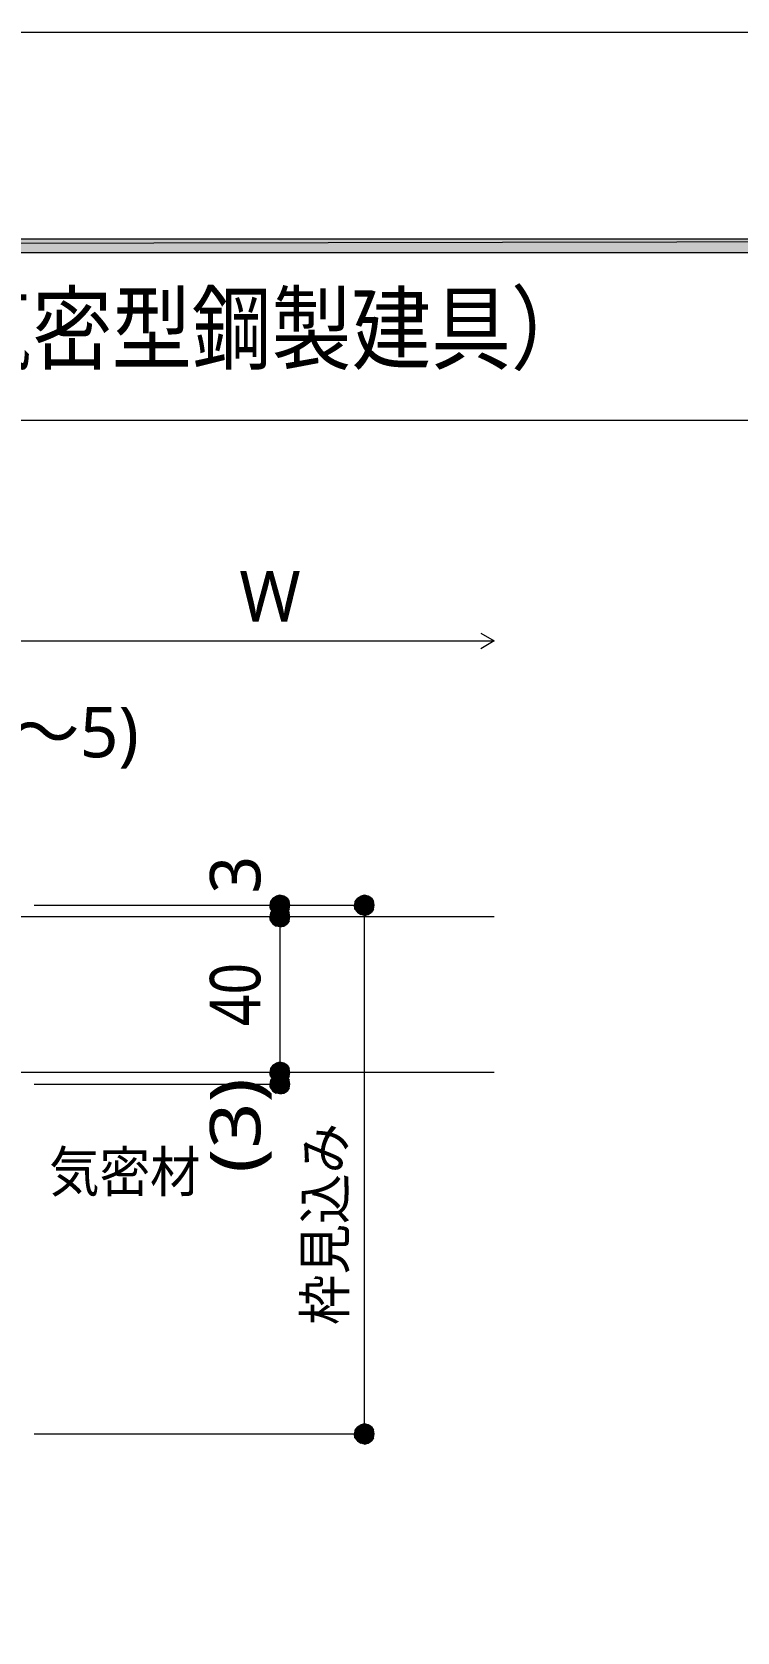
# Model space of a CAD drawing. Header units: millimetres. Extents: x 0 to 420, y 0 to 297.
# Drawn here: x 271.2 to 307.5, y 214.7 to 297 of the extents above; entities that cross this region are included whole.
import ezdxf
from ezdxf.enums import TextEntityAlignment as Align

# ---------------------------------------------------------------- set-up
doc = ezdxf.new("R2010")
doc.units = ezdxf.units.MM
doc.styles.add('kst32b', font='NotoSansJP-Variable.ttf')

msp = doc.modelspace()

# ---------------------------------------------------------------- hatches: boundary and pattern name
h = msp.add_hatch(color=7)
h.paths.add_polyline_path([(394.166, 285.623), (394.166, 286.321), (26.183, 285.623), (394.166, 285.623)])
h.paths.add_polyline_path([(394.166, 286.321), (26.183, 285.623), (26.183, 286.321), (394.166, 286.321)])
h = msp.add_hatch(color=7)
h.paths.add_polyline_path([(283.506, 252.243), (283.464, 252.053), (283.972, 252.053), (283.506, 252.243)])
h.paths.add_polyline_path([(283.464, 252.053), (283.972, 252.053), (283.506, 251.841), (283.464, 252.053)])
h.paths.add_polyline_path([(283.972, 252.053), (283.506, 251.841), (283.612, 251.693), (283.972, 252.053)])
h = msp.add_hatch(color=7)
h.paths.add_polyline_path([(283.972, 252.561), (283.782, 252.518), (283.972, 252.053), (283.972, 252.561)])
h.paths.add_polyline_path([(283.782, 252.518), (283.972, 252.053), (283.612, 252.412), (283.782, 252.518)])
h.paths.add_polyline_path([(283.972, 252.053), (283.612, 252.412), (283.506, 252.243), (283.972, 252.053)])
h = msp.add_hatch(color=7)
h.paths.add_polyline_path([(283.972, 251.968), (283.782, 251.926), (283.972, 251.439), (283.972, 251.968)])
h.paths.add_polyline_path([(283.782, 251.926), (283.972, 251.439), (283.612, 251.82), (283.782, 251.926)])
h.paths.add_polyline_path([(283.972, 251.439), (283.612, 251.82), (283.506, 251.65), (283.972, 251.439)])
h = msp.add_hatch(color=7)
h.paths.add_polyline_path([(283.612, 251.693), (283.782, 251.566), (283.972, 252.053), (283.612, 251.693)])
h.paths.add_polyline_path([(283.782, 251.566), (283.972, 252.053), (283.972, 251.523), (283.782, 251.566)])
h.paths.add_polyline_path([(283.972, 252.053), (283.972, 251.523), (284.184, 251.566), (283.972, 252.053)])
for points in [[(284.184, 252.518), (283.972, 252.561), (283.972, 252.053), (284.184, 252.518)], [(284.184, 251.926), (283.972, 251.968), (283.972, 251.439), (284.184, 251.926)], [(288.523, 252.518), (288.332, 252.561), (288.332, 252.053), (288.523, 252.518)], [(284.184, 243.925), (283.972, 243.967), (283.972, 243.438), (284.184, 243.925)], [(284.184, 243.311), (283.972, 243.353), (283.972, 242.845), (284.184, 243.311)], [(288.523, 225.319), (288.332, 225.362), (288.332, 224.854), (288.523, 225.319)]]:
    msp.add_hatch(color=7).paths.add_polyline_path(points)
h = msp.add_hatch(color=7)
h.paths.add_polyline_path([(284.501, 252.053), (284.459, 252.243), (283.972, 252.053), (284.501, 252.053)])
h.paths.add_polyline_path([(284.459, 252.243), (283.972, 252.053), (284.353, 252.412), (284.459, 252.243)])
h.paths.add_polyline_path([(283.972, 252.053), (284.353, 252.412), (284.184, 252.518), (283.972, 252.053)])
h = msp.add_hatch(color=7)
h.paths.add_polyline_path([(284.184, 251.566), (284.353, 251.693), (283.972, 252.053), (284.184, 251.566)])
h.paths.add_polyline_path([(284.353, 251.693), (283.972, 252.053), (284.459, 251.841), (284.353, 251.693)])
h.paths.add_polyline_path([(283.972, 252.053), (284.459, 251.841), (284.501, 252.053), (283.972, 252.053)])
h = msp.add_hatch(color=7)
h.paths.add_polyline_path([(284.501, 251.439), (284.459, 251.65), (283.972, 251.439), (284.501, 251.439)])
h.paths.add_polyline_path([(284.459, 251.65), (283.972, 251.439), (284.353, 251.82), (284.459, 251.65)])
h.paths.add_polyline_path([(283.972, 251.439), (284.353, 251.82), (284.184, 251.926), (283.972, 251.439)])
h = msp.add_hatch(color=7)
h.paths.add_polyline_path([(287.846, 252.243), (287.824, 252.053), (288.332, 252.053), (287.846, 252.243)])
h.paths.add_polyline_path([(287.824, 252.053), (288.332, 252.053), (287.846, 251.841), (287.824, 252.053)])
h.paths.add_polyline_path([(288.332, 252.053), (287.846, 251.841), (287.973, 251.693), (288.332, 252.053)])
h = msp.add_hatch(color=7)
h.paths.add_polyline_path([(288.332, 252.561), (288.142, 252.518), (288.332, 252.053), (288.332, 252.561)])
h.paths.add_polyline_path([(288.142, 252.518), (288.332, 252.053), (287.973, 252.412), (288.142, 252.518)])
h.paths.add_polyline_path([(288.332, 252.053), (287.973, 252.412), (287.846, 252.243), (288.332, 252.053)])
h = msp.add_hatch(color=7)
h.paths.add_polyline_path([(287.973, 251.693), (288.142, 251.566), (288.332, 252.053), (287.973, 251.693)])
h.paths.add_polyline_path([(288.142, 251.566), (288.332, 252.053), (288.332, 251.523), (288.142, 251.566)])
h.paths.add_polyline_path([(288.332, 252.053), (288.332, 251.523), (288.523, 251.566), (288.332, 252.053)])
h = msp.add_hatch(color=7)
h.paths.add_polyline_path([(288.84, 252.053), (288.798, 252.243), (288.332, 252.053), (288.84, 252.053)])
h.paths.add_polyline_path([(288.798, 252.243), (288.332, 252.053), (288.692, 252.412), (288.798, 252.243)])
h.paths.add_polyline_path([(288.332, 252.053), (288.692, 252.412), (288.523, 252.518), (288.332, 252.053)])
h = msp.add_hatch(color=7)
h.paths.add_polyline_path([(288.523, 251.566), (288.692, 251.693), (288.332, 252.053), (288.523, 251.566)])
h.paths.add_polyline_path([(288.692, 251.693), (288.332, 252.053), (288.798, 251.841), (288.692, 251.693)])
h.paths.add_polyline_path([(288.332, 252.053), (288.798, 251.841), (288.84, 252.053), (288.332, 252.053)])
h = msp.add_hatch(color=7)
h.paths.add_polyline_path([(283.506, 251.65), (283.464, 251.439), (283.972, 251.439), (283.506, 251.65)])
h.paths.add_polyline_path([(283.464, 251.439), (283.972, 251.439), (283.506, 251.248), (283.464, 251.439)])
h.paths.add_polyline_path([(283.972, 251.439), (283.506, 251.248), (283.612, 251.079), (283.972, 251.439)])
h = msp.add_hatch(color=7)
h.paths.add_polyline_path([(283.612, 251.079), (283.782, 250.973), (283.972, 251.439), (283.612, 251.079)])
h.paths.add_polyline_path([(283.782, 250.973), (283.972, 251.439), (283.972, 250.931), (283.782, 250.973)])
h.paths.add_polyline_path([(283.972, 251.439), (283.972, 250.931), (284.184, 250.973), (283.972, 251.439)])
h = msp.add_hatch(color=7)
h.paths.add_polyline_path([(284.184, 250.973), (284.353, 251.079), (283.972, 251.439), (284.184, 250.973)])
h.paths.add_polyline_path([(284.353, 251.079), (283.972, 251.439), (284.459, 251.248), (284.353, 251.079)])
h.paths.add_polyline_path([(283.972, 251.439), (284.459, 251.248), (284.501, 251.439), (283.972, 251.439)])
h = msp.add_hatch(color=7)
h.paths.add_polyline_path([(283.972, 243.967), (283.782, 243.925), (283.972, 243.438), (283.972, 243.967)])
h.paths.add_polyline_path([(283.782, 243.925), (283.972, 243.438), (283.612, 243.819), (283.782, 243.925)])
h.paths.add_polyline_path([(283.972, 243.438), (283.612, 243.819), (283.506, 243.649), (283.972, 243.438)])
h = msp.add_hatch(color=7)
h.paths.add_polyline_path([(284.501, 243.438), (284.459, 243.649), (283.972, 243.438), (284.501, 243.438)])
h.paths.add_polyline_path([(284.459, 243.649), (283.972, 243.438), (284.353, 243.819), (284.459, 243.649)])
h.paths.add_polyline_path([(283.972, 243.438), (284.353, 243.819), (284.184, 243.925), (283.972, 243.438)])
h = msp.add_hatch(color=7)
h.paths.add_polyline_path([(283.506, 243.649), (283.464, 243.438), (283.972, 243.438), (283.506, 243.649)])
h.paths.add_polyline_path([(283.464, 243.438), (283.972, 243.438), (283.506, 243.247), (283.464, 243.438)])
h.paths.add_polyline_path([(283.972, 243.438), (283.506, 243.247), (283.612, 243.078), (283.972, 243.438)])
h = msp.add_hatch(color=7)
h.paths.add_polyline_path([(283.506, 243.036), (283.464, 242.845), (283.972, 242.845), (283.506, 243.036)])
h.paths.add_polyline_path([(283.464, 242.845), (283.972, 242.845), (283.506, 242.655), (283.464, 242.845)])
h.paths.add_polyline_path([(283.972, 242.845), (283.506, 242.655), (283.612, 242.485), (283.972, 242.845)])
h = msp.add_hatch(color=7)
h.paths.add_polyline_path([(283.972, 243.353), (283.782, 243.311), (283.972, 242.845), (283.972, 243.353)])
h.paths.add_polyline_path([(283.782, 243.311), (283.972, 242.845), (283.612, 243.205), (283.782, 243.311)])
h.paths.add_polyline_path([(283.972, 242.845), (283.612, 243.205), (283.506, 243.036), (283.972, 242.845)])
h = msp.add_hatch(color=7)
h.paths.add_polyline_path([(283.612, 243.078), (283.782, 242.972), (283.972, 243.438), (283.612, 243.078)])
h.paths.add_polyline_path([(283.782, 242.972), (283.972, 243.438), (283.972, 242.93), (283.782, 242.972)])
h.paths.add_polyline_path([(283.972, 243.438), (283.972, 242.93), (284.184, 242.972), (283.972, 243.438)])
h = msp.add_hatch(color=7)
h.paths.add_polyline_path([(283.612, 242.485), (283.782, 242.379), (283.972, 242.845), (283.612, 242.485)])
h.paths.add_polyline_path([(283.782, 242.379), (283.972, 242.845), (283.972, 242.337), (283.782, 242.379)])
h.paths.add_polyline_path([(283.972, 242.845), (283.972, 242.337), (284.184, 242.379), (283.972, 242.845)])
h = msp.add_hatch(color=7)
h.paths.add_polyline_path([(284.184, 242.972), (284.353, 243.078), (283.972, 243.438), (284.184, 242.972)])
h.paths.add_polyline_path([(284.353, 243.078), (283.972, 243.438), (284.459, 243.247), (284.353, 243.078)])
h.paths.add_polyline_path([(283.972, 243.438), (284.459, 243.247), (284.501, 243.438), (283.972, 243.438)])
h = msp.add_hatch(color=7)
h.paths.add_polyline_path([(284.501, 242.845), (284.459, 243.036), (283.972, 242.845), (284.501, 242.845)])
h.paths.add_polyline_path([(284.459, 243.036), (283.972, 242.845), (284.353, 243.205), (284.459, 243.036)])
h.paths.add_polyline_path([(283.972, 242.845), (284.353, 243.205), (284.184, 243.311), (283.972, 242.845)])
h = msp.add_hatch(color=7)
h.paths.add_polyline_path([(284.184, 242.379), (284.353, 242.485), (283.972, 242.845), (284.184, 242.379)])
h.paths.add_polyline_path([(284.353, 242.485), (283.972, 242.845), (284.459, 242.655), (284.353, 242.485)])
h.paths.add_polyline_path([(283.972, 242.845), (284.459, 242.655), (284.501, 242.845), (283.972, 242.845)])
h = msp.add_hatch(color=7)
h.paths.add_polyline_path([(287.846, 225.044), (287.824, 224.854), (288.332, 224.854), (287.846, 225.044)])
h.paths.add_polyline_path([(287.824, 224.854), (288.332, 224.854), (287.846, 224.642), (287.824, 224.854)])
h.paths.add_polyline_path([(288.332, 224.854), (287.846, 224.642), (287.973, 224.494), (288.332, 224.854)])
h = msp.add_hatch(color=7)
h.paths.add_polyline_path([(288.332, 225.362), (288.142, 225.319), (288.332, 224.854), (288.332, 225.362)])
h.paths.add_polyline_path([(288.142, 225.319), (288.332, 224.854), (287.973, 225.213), (288.142, 225.319)])
h.paths.add_polyline_path([(288.332, 224.854), (287.973, 225.213), (287.846, 225.044), (288.332, 224.854)])
h = msp.add_hatch(color=7)
h.paths.add_polyline_path([(287.973, 224.494), (288.142, 224.367), (288.332, 224.854), (287.973, 224.494)])
h.paths.add_polyline_path([(288.142, 224.367), (288.332, 224.854), (288.332, 224.324), (288.142, 224.367)])
h.paths.add_polyline_path([(288.332, 224.854), (288.332, 224.324), (288.523, 224.367), (288.332, 224.854)])
h = msp.add_hatch(color=7)
h.paths.add_polyline_path([(288.84, 224.854), (288.798, 225.044), (288.332, 224.854), (288.84, 224.854)])
h.paths.add_polyline_path([(288.798, 225.044), (288.332, 224.854), (288.692, 225.213), (288.798, 225.044)])
h.paths.add_polyline_path([(288.332, 224.854), (288.692, 225.213), (288.523, 225.319), (288.332, 224.854)])
h = msp.add_hatch(color=7)
h.paths.add_polyline_path([(288.523, 224.367), (288.692, 224.494), (288.332, 224.854), (288.523, 224.367)])
h.paths.add_polyline_path([(288.692, 224.494), (288.332, 224.854), (288.798, 224.642), (288.692, 224.494)])
h.paths.add_polyline_path([(288.332, 224.854), (288.798, 224.642), (288.84, 224.854), (288.332, 224.854)])

# ---------------------------------------------------------------- linework, layer by layer
at = {"lineweight": 13}
msp.add_lwpolyline([(0.191, 0), (0.191, 296.968), (420.158, 296.968), (420.158, 0)], close=True, dxfattribs=at)
at = {"lineweight": 0}
for points in [[(394.166, 285.623), (394.166, 286.321), (26.183, 285.623)], [(394.166, 286.321), (26.183, 285.623), (26.183, 286.321)], [(283.506, 252.243), (283.464, 252.053), (283.972, 252.053)], [(283.464, 252.053), (283.972, 252.053), (283.506, 251.841)], [(283.972, 252.053), (283.612, 252.412), (283.506, 252.243)], [(283.972, 252.053), (283.506, 251.841), (283.612, 251.693)], [(283.782, 252.518), (283.972, 252.053), (283.612, 252.412)], [(283.612, 251.693), (283.782, 251.566), (283.972, 252.053)], [(283.782, 251.926), (283.972, 251.439), (283.612, 251.82)], [(283.972, 252.561), (283.782, 252.518), (283.972, 252.053)], [(283.782, 251.566), (283.972, 252.053), (283.972, 251.523)], [(283.972, 251.968), (283.782, 251.926), (283.972, 251.439)], [(284.184, 252.518), (283.972, 252.561), (283.972, 252.053)], [(283.972, 252.053), (284.353, 252.412), (284.184, 252.518)], [(284.459, 252.243), (283.972, 252.053), (284.353, 252.412)], [(284.501, 252.053), (284.459, 252.243), (283.972, 252.053)], [(283.972, 252.053), (283.972, 251.523), (284.184, 251.566)], [(284.184, 251.566), (284.353, 251.693), (283.972, 252.053)], [(284.353, 251.693), (283.972, 252.053), (284.459, 251.841)], [(283.972, 252.053), (284.459, 251.841), (284.501, 252.053)], [(284.184, 251.926), (283.972, 251.968), (283.972, 251.439)], [(283.972, 251.439), (284.353, 251.82), (284.184, 251.926)], [(287.846, 252.243), (287.824, 252.053), (288.332, 252.053)], [(287.824, 252.053), (288.332, 252.053), (287.846, 251.841)], [(288.332, 252.053), (287.973, 252.412), (287.846, 252.243)], [(288.332, 252.053), (287.846, 251.841), (287.973, 251.693)], [(288.142, 252.518), (288.332, 252.053), (287.973, 252.412)], [(287.973, 251.693), (288.142, 251.566), (288.332, 252.053)], [(288.332, 252.561), (288.142, 252.518), (288.332, 252.053)], [(288.142, 251.566), (288.332, 252.053), (288.332, 251.523)], [(288.523, 252.518), (288.332, 252.561), (288.332, 252.053)], [(288.332, 252.053), (288.692, 252.412), (288.523, 252.518)], [(288.798, 252.243), (288.332, 252.053), (288.692, 252.412)], [(288.84, 252.053), (288.798, 252.243), (288.332, 252.053)], [(288.332, 252.053), (288.332, 251.523), (288.523, 251.566)], [(288.523, 251.566), (288.692, 251.693), (288.332, 252.053)], [(288.692, 251.693), (288.332, 252.053), (288.798, 251.841)], [(288.332, 252.053), (288.798, 251.841), (288.84, 252.053)], [(283.506, 251.65), (283.464, 251.439), (283.972, 251.439)], [(283.464, 251.439), (283.972, 251.439), (283.506, 251.248)], [(283.972, 251.439), (283.612, 251.82), (283.506, 251.65)], [(283.972, 251.439), (283.506, 251.248), (283.612, 251.079)], [(283.612, 251.079), (283.782, 250.973), (283.972, 251.439)], [(283.782, 250.973), (283.972, 251.439), (283.972, 250.931)], [(284.459, 251.65), (283.972, 251.439), (284.353, 251.82)], [(284.501, 251.439), (284.459, 251.65), (283.972, 251.439)], [(283.972, 251.439), (283.972, 250.931), (284.184, 250.973)], [(284.184, 250.973), (284.353, 251.079), (283.972, 251.439)], [(284.353, 251.079), (283.972, 251.439), (284.459, 251.248)], [(283.972, 251.439), (284.459, 251.248), (284.501, 251.439)], [(283.972, 243.438), (283.612, 243.819), (283.506, 243.649)], [(283.782, 243.925), (283.972, 243.438), (283.612, 243.819)], [(283.972, 243.967), (283.782, 243.925), (283.972, 243.438)], [(284.184, 243.925), (283.972, 243.967), (283.972, 243.438)], [(283.972, 243.438), (284.353, 243.819), (284.184, 243.925)], [(284.459, 243.649), (283.972, 243.438), (284.353, 243.819)], [(283.506, 243.649), (283.464, 243.438), (283.972, 243.438)], [(283.464, 243.438), (283.972, 243.438), (283.506, 243.247)], [(283.506, 243.036), (283.464, 242.845), (283.972, 242.845)], [(283.464, 242.845), (283.972, 242.845), (283.506, 242.655)], [(283.972, 243.438), (283.506, 243.247), (283.612, 243.078)], [(283.972, 242.845), (283.612, 243.205), (283.506, 243.036)], [(283.972, 242.845), (283.506, 242.655), (283.612, 242.485)], [(283.612, 243.078), (283.782, 242.972), (283.972, 243.438)], [(283.782, 243.311), (283.972, 242.845), (283.612, 243.205)], [(283.612, 242.485), (283.782, 242.379), (283.972, 242.845)], [(283.782, 242.972), (283.972, 243.438), (283.972, 242.93)], [(283.972, 243.353), (283.782, 243.311), (283.972, 242.845)], [(283.782, 242.379), (283.972, 242.845), (283.972, 242.337)], [(284.501, 243.438), (284.459, 243.649), (283.972, 243.438)], [(283.972, 243.438), (283.972, 242.93), (284.184, 242.972)], [(284.184, 242.972), (284.353, 243.078), (283.972, 243.438)], [(284.353, 243.078), (283.972, 243.438), (284.459, 243.247)], [(283.972, 243.438), (284.459, 243.247), (284.501, 243.438)], [(284.184, 243.311), (283.972, 243.353), (283.972, 242.845)], [(283.972, 242.845), (284.353, 243.205), (284.184, 243.311)], [(284.459, 243.036), (283.972, 242.845), (284.353, 243.205)], [(284.501, 242.845), (284.459, 243.036), (283.972, 242.845)], [(283.972, 242.845), (283.972, 242.337), (284.184, 242.379)], [(284.184, 242.379), (284.353, 242.485), (283.972, 242.845)], [(284.353, 242.485), (283.972, 242.845), (284.459, 242.655)], [(283.972, 242.845), (284.459, 242.655), (284.501, 242.845)], [(287.846, 225.044), (287.824, 224.854), (288.332, 224.854)], [(287.824, 224.854), (288.332, 224.854), (287.846, 224.642)], [(288.332, 224.854), (287.973, 225.213), (287.846, 225.044)], [(288.332, 224.854), (287.846, 224.642), (287.973, 224.494)], [(288.142, 225.319), (288.332, 224.854), (287.973, 225.213)], [(287.973, 224.494), (288.142, 224.367), (288.332, 224.854)], [(288.332, 225.362), (288.142, 225.319), (288.332, 224.854)], [(288.142, 224.367), (288.332, 224.854), (288.332, 224.324)], [(288.523, 225.319), (288.332, 225.362), (288.332, 224.854)], [(288.332, 224.854), (288.692, 225.213), (288.523, 225.319)], [(288.798, 225.044), (288.332, 224.854), (288.692, 225.213)], [(288.84, 224.854), (288.798, 225.044), (288.332, 224.854)], [(288.332, 224.854), (288.332, 224.324), (288.523, 224.367)], [(288.523, 224.367), (288.692, 224.494), (288.332, 224.854)], [(288.692, 224.494), (288.332, 224.854), (288.798, 224.642)], [(288.332, 224.854), (288.798, 224.642), (288.84, 224.854)]]:
    msp.add_lwpolyline(points, close=True, dxfattribs=at)
at = {"lineweight": 13}
for points in [[(394.166, 276.987), (26.183, 276.987)], [(294.323, 266.044), (295.021, 265.642), (294.323, 265.239)], [(270.383, 263.207), (270.383, 265.642), (295.021, 265.642)], [(271.336, 252.053), (288.332, 252.053)], [(283.972, 252.053), (283.972, 251.439), (283.972, 243.438), (283.972, 242.845)], [(288.332, 224.854), (288.332, 252.053)], [(295.021, 251.439), (268.584, 251.439)], [(295.021, 243.438), (268.584, 243.438)], [(271.336, 242.845), (283.972, 242.845)], [(271.336, 224.854), (288.332, 224.854)]]:
    msp.add_lwpolyline(points, dxfattribs=at)

# ---------------------------------------------------------------- texts
at = {"style": 'kst32b'}
for s, height, p, p2 in [('標準型建具枠（簡易気密型鋼製建具）', 3.49081, (230.166, 279.971), (299.982, 279.971)), ('(3～5)', 2.5989, (266.975, 259.651), (276.721, 259.651)), ('40', 2.5989, (282.977, 245.83), (282.977, 249.078)), ('(3)', 2.5989, (282.977, 238.273), (282.977, 243.146)), ('枠見込み', 2.0791, (287.337, 230.441), (287.337, 240.837)), ('気密材', 2.0791, (272.098, 237.299), (279.894, 237.299))]:
    msp.add_text(s, height=height, dxfattribs=at).set_placement(p, p2, align=Align.FIT)
msp.add_text('W', height=2.599, dxfattribs=at).set_placement((281.898, 266.637))
msp.add_text('3', height=2.599, rotation=90, dxfattribs=at).set_placement((282.977, 252.645))

doc.saveas('drawing.dxf')
